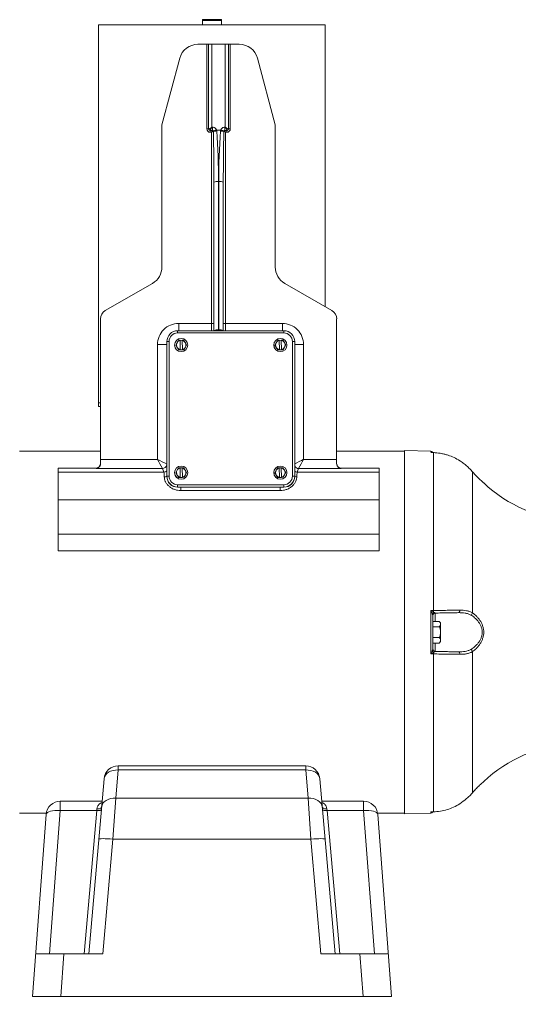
# Paper-space layout '_Back' of a CAD drawing. Header units: inches. Extents: x -21.4 to 21.4, y -9.6 to 16.2.
# Drawn here: x -5.09 to 8.14, y -9.63 to 16.2 of the extents above; entities that cross this region are included whole.
import ezdxf

# ---------------------------------------------------------------- set-up
doc = ezdxf.new("R2010")
doc.units = ezdxf.units.IN
doc.header["$MEASUREMENT"] = 0

psp = doc.layouts.new('_Back')

# ---------------------------------------------------------------- linework, layer by layer
at = {"color": 7, "linetype": 'Continuous', "lineweight": 15}
for p, q in [((-3, 5.965), (-3, 16.064)), ((-3, 16.064), (3, 16.064)), ((-0.25, 16.064), (-0.25, 16.2)), ((-0.25, 16.2), (0.25, 16.2)), ((-0.25, 16.178), (0.25, 16.178)), ((0.25, 16.064), (0.25, 16.2)), ((3, 16.064), (3, 8.605)), ((-0.37, 15.545), (-0.134, 15.545)), ((-0.134, 13.308), (-0.134, 15.545)), ((-0.089, 13.309), (-0.089, 15.546)), ((0.001, 15.547), (0.001, 13.354)), ((0.001, 15.547), (0.352, 15.547)), ((0.352, 13.354), (0.352, 15.547)), ((0.442, 15.546), (0.442, 13.309)), ((0.486, 15.545), (0.486, 13.308)), ((0.486, 15.545), (0.722, 15.545)), ((-1.324, 13.417), (-0.853, 15.175)), ((1.205, 15.175), (1.676, 13.417)), ((-1.324, 9.657), (-1.324, 13.417)), ((0.014, 13.263), (-0.044, 13.263)), ((-0.044, 13.218), (-0.044, 13.263)), ((-0.009, 13.218), (-0.044, 13.218)), ((-0.009, 13.218), (0.014, 13.263)), ((-0.009, 7.971), (-0.009, 13.218)), ((0.001, 13.354), (0.014, 13.354)), ((0.014, 13.354), (0.014, 13.263)), ((0.123, 13.279), (0.23, 13.279)), ((0.339, 13.263), (0.339, 13.354)), ((0.339, 13.354), (0.352, 13.354)), ((0.396, 13.263), (0.339, 13.263)), ((0.339, 13.263), (0.361, 13.218)), ((0.361, 13.218), (0.361, 7.971)), ((0.396, 13.218), (0.361, 13.218)), ((0.396, 13.218), (0.396, 13.263)), ((1.676, 13.417), (1.676, 9.657)), ((0.051, 7.979), (0.051, 11.903)), ((0.171, 11.916), (0.171, 7.992)), ((0.181, 7.992), (0.181, 11.916)), ((0.301, 11.903), (0.301, 7.979)), ((-2.823, 8.504), (-1.574, 9.224)), ((1.927, 9.224), (3.176, 8.504)), ((-2.949, 4.461), (-2.949, 8.287)), ((3.301, 8.287), (3.301, 4.461)), ((-0.881, 8.165), (-0.009, 8.165)), ((0.361, 8.165), (1.864, 8.165)), ((1.904, 7.971), (-0.908, 7.971)), ((1.904, 7.913), (-0.908, 7.913)), ((0.17, 7.972), (0.183, 7.972)), ((-1.441, 4.571), (-1.441, 7.605)), ((-1.194, 4.121), (-1.194, 7.685)), ((-1.134, 7.687), (-1.134, 4.125)), ((-0.988, 7.594), (-0.988, 7.593)), ((-0.988, 7.589), (-0.988, 7.593)), ((-0.924, 7.656), (-0.958, 7.592)), ((-0.958, 7.592), (-0.958, 7.591)), ((-0.921, 7.531), (-0.958, 7.592)), ((-0.883, 7.467), (-0.958, 7.591)), ((-0.889, 7.718), (-0.924, 7.656)), ((-0.883, 7.468), (-0.921, 7.531)), ((-0.844, 7.718), (-0.79, 7.719)), ((-0.838, 7.473), (-0.844, 7.717)), ((-0.79, 7.719), (-0.79, 7.721)), ((-0.784, 7.47), (-0.79, 7.719)), ((-0.784, 7.474), (-0.79, 7.718)), ((-0.707, 7.66), (-0.745, 7.721)), ((-0.739, 7.47), (-0.67, 7.597)), ((-0.704, 7.535), (-0.739, 7.472)), ((-0.67, 7.598), (-0.707, 7.66)), ((-0.67, 7.598), (-0.704, 7.535)), ((-0.67, 7.598), (-0.67, 7.597)), ((-0.64, 7.593), (-0.64, 7.594)), ((1.637, 7.594), (1.637, 7.593)), ((1.637, 7.589), (1.637, 7.593)), ((1.701, 7.656), (1.667, 7.592)), ((1.667, 7.592), (1.667, 7.591)), ((1.704, 7.531), (1.667, 7.592)), ((1.742, 7.467), (1.667, 7.591)), ((1.736, 7.718), (1.701, 7.656)), ((1.742, 7.468), (1.704, 7.531)), ((1.781, 7.718), (1.835, 7.719)), ((1.787, 7.473), (1.781, 7.717)), ((1.835, 7.719), (1.835, 7.721)), ((1.841, 7.47), (1.835, 7.719)), ((1.841, 7.474), (1.835, 7.718)), ((1.918, 7.66), (1.88, 7.721)), ((1.886, 7.47), (1.955, 7.597)), ((1.921, 7.535), (1.886, 7.472)), ((1.955, 7.598), (1.918, 7.66)), ((1.955, 7.598), (1.921, 7.535)), ((1.955, 7.598), (1.955, 7.597)), ((1.985, 7.593), (1.985, 7.594)), ((2.13, 4.125), (2.13, 7.687)), ((2.19, 7.685), (2.19, 4.121)), ((2.424, 7.605), (2.424, 4.571)), ((-0.739, 7.47), (-0.883, 7.467)), ((-0.883, 7.468), (-0.883, 7.467)), ((-0.838, 7.468), (-0.784, 7.47)), ((-0.838, 7.47), (-0.838, 7.468)), ((-0.784, 7.47), (-0.784, 7.471)), ((-0.739, 7.472), (-0.739, 7.47)), ((1.886, 7.47), (1.742, 7.467)), ((1.742, 7.468), (1.742, 7.467)), ((1.787, 7.468), (1.841, 7.47)), ((1.787, 7.47), (1.787, 7.468)), ((1.841, 7.47), (1.841, 7.471)), ((1.886, 7.472), (1.886, 7.47)), ((-2.949, 6.066), (-3, 6.066)), ((-2.949, 5.965), (-3, 5.965)), ((-4.906, 4.786), (-5.094, 4.786)), ((-2.949, 4.787), (-4.906, 4.787)), ((-4.906, 4.786), (-4.906, 4.787)), ((4.906, 4.787), (3.301, 4.787)), ((4.906, 4.787), (4.906, 4.786)), ((5.094, 4.786), (4.906, 4.786)), ((5.79, 4.785), (5.094, 4.803)), ((5.094, 4.803), (5.094, -4.803)), ((5.863, 4.75), (5.863, 0.573)), ((-2.949, 4.571), (-1.441, 4.571)), ((2.424, 4.571), (3.301, 4.571)), ((-4.074, 2.155), (-4.074, 4.342)), ((-4.074, 4.342), (-3.069, 4.342)), ((-4.074, 4.234), (-1.274, 4.234)), ((-3.069, 4.327), (-3.069, 4.342)), ((-1.311, 4.327), (-3.069, 4.327)), ((-1.274, 4.234), (-1.311, 4.327)), ((-0.988, 4.22), (-0.988, 4.219)), ((-0.988, 4.215), (-0.988, 4.219)), ((-0.924, 4.281), (-0.958, 4.218)), ((-0.958, 4.218), (-0.958, 4.217)), ((-0.921, 4.157), (-0.958, 4.218)), ((-0.883, 4.093), (-0.958, 4.217)), ((-0.889, 4.344), (-0.924, 4.281)), ((-0.883, 4.094), (-0.921, 4.157)), ((-0.844, 4.344), (-0.79, 4.345)), ((-0.838, 4.099), (-0.844, 4.343)), ((-0.79, 4.345), (-0.79, 4.347)), ((-0.784, 4.095), (-0.79, 4.345)), ((-0.784, 4.1), (-0.79, 4.344)), ((-0.707, 4.286), (-0.745, 4.347)), ((-0.739, 4.096), (-0.67, 4.223)), ((-0.704, 4.161), (-0.739, 4.097)), ((-0.67, 4.224), (-0.707, 4.286)), ((-0.67, 4.224), (-0.704, 4.161)), ((-0.67, 4.224), (-0.67, 4.223)), ((-0.64, 4.219), (-0.64, 4.22)), ((1.637, 4.22), (1.637, 4.219)), ((1.637, 4.215), (1.637, 4.219)), ((1.701, 4.281), (1.667, 4.218)), ((1.667, 4.218), (1.667, 4.217)), ((1.704, 4.157), (1.667, 4.218)), ((1.742, 4.093), (1.667, 4.217)), ((1.736, 4.344), (1.701, 4.281)), ((1.742, 4.094), (1.704, 4.157)), ((1.781, 4.344), (1.835, 4.345)), ((1.787, 4.099), (1.781, 4.343)), ((1.835, 4.345), (1.835, 4.347)), ((1.841, 4.095), (1.835, 4.345)), ((1.841, 4.1), (1.835, 4.344)), ((1.918, 4.286), (1.88, 4.347)), ((1.886, 4.096), (1.955, 4.223)), ((1.921, 4.161), (1.886, 4.097)), ((1.955, 4.224), (1.918, 4.286)), ((1.955, 4.224), (1.921, 4.161)), ((1.955, 4.224), (1.955, 4.223)), ((1.985, 4.219), (1.985, 4.22)), ((2.294, 4.327), (2.257, 4.234)), ((2.257, 4.234), (4.426, 4.234)), ((3.421, 4.327), (2.294, 4.327)), ((4.426, 4.342), (3.421, 4.342)), ((3.421, 4.342), (3.421, 4.327)), ((4.426, 4.342), (3.421, 4.342)), ((4.426, 2.155), (4.426, 4.342)), ((6.896, 4.243), (6.896, 0.511)), ((-0.908, 3.835), (-0.908, 3.9)), ((-0.908, 3.9), (1.904, 3.9)), ((-0.739, 4.096), (-0.883, 4.093)), ((-0.883, 4.094), (-0.883, 4.093)), ((-0.838, 4.096), (-0.838, 4.094)), ((-0.838, 4.094), (-0.784, 4.095)), ((-0.784, 4.095), (-0.784, 4.097)), ((-0.739, 4.097), (-0.739, 4.096)), ((1.886, 4.096), (1.742, 4.093)), ((1.742, 4.094), (1.742, 4.093)), ((1.787, 4.096), (1.787, 4.094)), ((1.787, 4.094), (1.841, 4.095)), ((1.841, 4.095), (1.841, 4.097)), ((1.886, 4.097), (1.886, 4.096)), ((1.904, 3.835), (1.904, 3.9)), ((1.904, 3.838), (-0.908, 3.838)), ((-0.908, 3.835), (1.904, 3.835)), ((1.808, 3.748), (-0.825, 3.748)), ((-4.074, 3.502), (4.426, 3.502)), ((-4.074, 2.597), (4.426, 2.597)), ((4.426, 2.155), (-4.074, 2.155)), ((5.79, 0.571), (5.863, 0.573)), ((5.79, -0.571), (5.79, 0.571)), ((6.529, 0.518), (5.906, 0.501)), ((5.848, 0.448), (5.848, -0.448)), ((6.015, 0.285), (5.848, 0.285)), ((5.906, 0.507), (5.906, 0.285)), ((6.053, 0.247), (6.015, 0.285)), ((6.015, 0.143), (5.848, 0.143)), ((6.053, -0.247), (6.053, 0.247)), ((6.015, -0.143), (5.848, -0.143)), ((6.015, -0.285), (6.053, -0.247)), ((6.015, -0.285), (5.848, -0.285)), ((5.906, -0.285), (5.906, -0.507)), ((6.529, -0.518), (5.906, -0.501)), ((6.896, -0.511), (6.896, -4.243)), ((5.863, -0.573), (5.79, -0.571)), ((5.863, -0.573), (5.863, -4.749)), ((2.481, -3.532), (-2.481, -3.532)), ((-3.26, -8.505), (-2.855, -3.874)), ((-2.481, -3.642), (-2.546, -4.385)), ((2.481, -3.642), (-2.481, -3.642)), ((2.546, -4.385), (2.481, -3.642)), ((2.855, -3.874), (3.26, -8.505)), ((-2.546, -4.385), (-2.621, -5.47)), ((-2.546, -4.385), (2.546, -4.385)), ((2.621, -5.47), (2.546, -4.385)), ((-2.907, -4.469), (-4.015, -4.469)), ((4.015, -4.469), (2.907, -4.469)), ((-5.094, -4.787), (-4.385, -4.787)), ((-4.75, -9.63), (-4.389, -4.816)), ((-4.015, -4.716), (-4.299, -8.505)), ((-3.05, -4.716), (-4.015, -4.716)), ((-3.382, -8.505), (-3.05, -4.716)), ((-3.05, -4.716), (-3.045, -4.671)), ((3.045, -4.671), (3.05, -4.716)), ((3.05, -4.716), (3.382, -8.505)), ((4.015, -4.716), (3.05, -4.716)), ((4.299, -8.505), (4.015, -4.716)), ((4.385, -4.787), (5.094, -4.787)), ((4.389, -4.816), (4.75, -9.63)), ((5.094, -4.803), (5.79, -4.785)), ((5.79, -4.751), (5.863, -4.749)), ((-2.621, -5.47), (-2.886, -8.505)), ((-2.621, -5.47), (2.621, -5.47)), ((2.886, -8.505), (2.621, -5.47)), ((-4.666, -8.505), (-2.886, -8.505)), ((-3.918, -8.505), (-4.003, -9.63)), ((4.666, -8.505), (2.886, -8.505)), ((4.003, -9.63), (3.918, -8.505)), ((-4.75, -9.63), (4.75, -9.63))]:
    psp.add_line(p, q, dxfattribs=at)
at = {"color": 8, "linetype": 'Continuous', "lineweight": 15}
for p, q in [((-0.881, 7.971), (-0.881, 8.165)), ((1.864, 7.971), (1.864, 8.165)), ((-0.908, 7.913), (-0.908, 7.971)), ((0.051, 7.971), (0.051, 7.98)), ((0.302, 7.971), (0.301, 7.98)), ((1.904, 7.913), (1.904, 7.971)), ((5.79, 4.764), (5.79, 4.785)), ((-0.825, 3.835), (-0.825, 3.748)), ((1.808, 3.835), (1.808, 3.748)), ((-2.481, -3.532), (-2.481, -3.642)), ((2.481, -3.532), (2.481, -3.642)), ((-4.015, -4.469), (-4.015, -4.716)), ((4.015, -4.716), (4.015, -4.469)), ((5.79, -4.785), (5.79, -4.751))]:
    psp.add_line(p, q, dxfattribs=at)
at = {"color": 7, "linetype": 'Continuous', "lineweight": 15, "flags": 128}
for points in [[(-0.844, 7.717), (-0.844, 7.717), (-0.844, 7.718), (-0.844, 7.718), (-0.844, 7.718), (-0.844, 7.719), (-0.844, 7.719), (-0.844, 7.719), (-0.844, 7.72)], [(-0.79, 7.721), (-0.79, 7.721), (-0.79, 7.72), (-0.79, 7.72), (-0.79, 7.72), (-0.79, 7.719), (-0.79, 7.719), (-0.79, 7.719), (-0.79, 7.718)], [(1.781, 7.717), (1.781, 7.717), (1.781, 7.718), (1.781, 7.718), (1.781, 7.718), (1.781, 7.719), (1.781, 7.719), (1.781, 7.719), (1.781, 7.72)], [(1.835, 7.721), (1.835, 7.721), (1.835, 7.72), (1.835, 7.72), (1.835, 7.72), (1.835, 7.719), (1.835, 7.719), (1.835, 7.719), (1.835, 7.718)], [(-0.838, 7.47), (-0.838, 7.47), (-0.838, 7.471), (-0.838, 7.471), (-0.838, 7.471), (-0.838, 7.472), (-0.838, 7.472), (-0.838, 7.473), (-0.838, 7.473)], [(-0.784, 7.474), (-0.784, 7.474), (-0.784, 7.473), (-0.784, 7.473), (-0.784, 7.473), (-0.784, 7.472), (-0.784, 7.472), (-0.784, 7.472), (-0.784, 7.471)], [(1.787, 7.47), (1.787, 7.47), (1.787, 7.471), (1.787, 7.471), (1.787, 7.471), (1.787, 7.472), (1.787, 7.472), (1.787, 7.473), (1.787, 7.473)], [(1.841, 7.474), (1.841, 7.474), (1.841, 7.473), (1.841, 7.473), (1.841, 7.473), (1.841, 7.472), (1.841, 7.472), (1.841, 7.472), (1.841, 7.471)], [(-0.844, 4.343), (-0.844, 4.343), (-0.844, 4.344), (-0.844, 4.344), (-0.844, 4.344), (-0.844, 4.345), (-0.844, 4.345), (-0.844, 4.345), (-0.844, 4.346)], [(-0.79, 4.347), (-0.79, 4.346), (-0.79, 4.346), (-0.79, 4.346), (-0.79, 4.345), (-0.79, 4.345), (-0.79, 4.345), (-0.79, 4.344), (-0.79, 4.344)], [(1.781, 4.343), (1.781, 4.343), (1.781, 4.344), (1.781, 4.344), (1.781, 4.344), (1.781, 4.345), (1.781, 4.345), (1.781, 4.345), (1.781, 4.346)], [(1.835, 4.347), (1.835, 4.346), (1.835, 4.346), (1.835, 4.346), (1.835, 4.345), (1.835, 4.345), (1.835, 4.345), (1.835, 4.344), (1.835, 4.344)], [(-0.838, 4.096), (-0.838, 4.096), (-0.838, 4.097), (-0.838, 4.097), (-0.838, 4.097), (-0.838, 4.098), (-0.838, 4.098), (-0.838, 4.098), (-0.838, 4.099)], [(-0.784, 4.1), (-0.784, 4.1), (-0.784, 4.099), (-0.784, 4.099), (-0.784, 4.098), (-0.784, 4.098), (-0.784, 4.098), (-0.784, 4.097), (-0.784, 4.097)], [(1.787, 4.096), (1.787, 4.096), (1.787, 4.097), (1.787, 4.097), (1.787, 4.097), (1.787, 4.098), (1.787, 4.098), (1.787, 4.098), (1.787, 4.099)], [(1.841, 4.1), (1.841, 4.1), (1.841, 4.099), (1.841, 4.099), (1.841, 4.098), (1.841, 4.098), (1.841, 4.098), (1.841, 4.097), (1.841, 4.097)], [(6.529, 0.518), (6.535, 0.519), (6.541, 0.524), (6.547, 0.53), (6.552, 0.538), (6.555, 0.548), (6.558, 0.56), (6.559, 0.572), (6.559, 0.584)], [(6.559, -0.584), (6.559, -0.572), (6.558, -0.56), (6.555, -0.548), (6.552, -0.538), (6.547, -0.53), (6.541, -0.524), (6.535, -0.519), (6.529, -0.518)], [(-2.855, -3.874), (-2.844, -3.825), (-2.82, -3.779), (-2.784, -3.738), (-2.738, -3.702), (-2.682, -3.674), (-2.619, -3.654), (-2.551, -3.643), (-2.481, -3.642)], [(2.855, -3.874), (2.844, -3.825), (2.82, -3.779), (2.784, -3.738), (2.738, -3.702), (2.682, -3.674), (2.619, -3.654), (2.551, -3.643), (2.481, -3.642)], [(-2.92, -4.618), (-2.909, -4.569), (-2.885, -4.523), (-2.849, -4.482), (-2.803, -4.446), (-2.747, -4.418), (-2.684, -4.398), (-2.617, -4.387), (-2.546, -4.385)], [(2.92, -4.618), (2.909, -4.569), (2.885, -4.523), (2.849, -4.482), (2.803, -4.446), (2.747, -4.418), (2.684, -4.398), (2.617, -4.387), (2.546, -4.385)], [(-3.045, -4.671), (-3.021, -4.671), (-2.998, -4.67), (-2.977, -4.666), (-2.959, -4.661), (-2.943, -4.653), (-2.931, -4.644), (-2.924, -4.635), (-2.92, -4.624)], [(2.92, -4.624), (2.924, -4.635), (2.931, -4.644), (2.943, -4.653), (2.959, -4.661), (2.977, -4.666), (2.998, -4.67), (3.021, -4.671), (3.045, -4.671)], [(-4.389, -4.816), (-4.38, -4.792), (-4.357, -4.77), (-4.322, -4.75), (-4.276, -4.735), (-4.219, -4.723), (-4.156, -4.716), (-4.086, -4.713), (-4.015, -4.716)], [(-3.05, -4.716), (-3.026, -4.717), (-3.003, -4.716), (-2.982, -4.714), (-2.963, -4.71), (-2.948, -4.705), (-2.936, -4.699), (-2.929, -4.692), (-2.926, -4.684)], [(2.926, -4.684), (2.929, -4.692), (2.936, -4.699), (2.948, -4.705), (2.963, -4.71), (2.982, -4.714), (3.003, -4.716), (3.026, -4.717), (3.05, -4.716)], [(4.015, -4.716), (4.086, -4.713), (4.156, -4.716), (4.219, -4.723), (4.276, -4.735), (4.322, -4.75), (4.357, -4.77), (4.38, -4.792), (4.389, -4.816)], [(-2.994, -5.47), (-2.987, -5.465), (-2.965, -5.46), (-2.931, -5.458), (-2.884, -5.457), (-2.828, -5.458), (-2.763, -5.46), (-2.693, -5.465), (-2.621, -5.47)], [(2.994, -5.47), (2.987, -5.465), (2.965, -5.46), (2.931, -5.458), (2.884, -5.457), (2.828, -5.458), (2.763, -5.46), (2.693, -5.465), (2.621, -5.47)]]:
    psp.add_lwpolyline(points, dxfattribs=at)
at = {"color": 7, "linetype": 'Continuous', "lineweight": 15}
for centre in [(-0.814, 7.594), (1.811, 7.594), (-0.814, 4.22), (1.811, 4.22)]:
    psp.add_circle(centre, 0.174, dxfattribs=at)
for centre, radius, start, end in [((-0.37, 15.045), 0.5, 89.9955, 164.9913), ((-0.13, 17.517), 1.971, 269.9089, 271.2089), ((-0.006, 11.604), 3.942, 89.9089, 91.2089), ((0.359, 11.604), 3.942, 88.7911, 90.0911), ((0.483, 17.517), 1.971, 268.7911, 270.0911), ((0.723, 15.045), 0.5, 15.0087, 90.0045), ((-0.13, 15.279), 1.971, 269.9089, 271.2089), ((-0.044, 13.308), 0.09, 180.0068, 270.0068), ((-1.23, 15.671), 2.74, 296.483, 297.5519), ((0.18, 12.466), 0.789, 93.7743, 100.4445), ((-55.732, 11.969), 55.784, 359.9316, 1.3065), ((-18.409, 11.982), 18.581, 359.7964, 3.9214), ((18.762, 11.982), 18.581, 176.0786, 180.2036), ((0.173, 12.466), 0.789, 79.5555, 86.2257), ((56.085, 11.969), 55.784, 178.6935, 180.0684), ((1.583, 15.671), 2.74, 242.4481, 243.517), ((0.396, 13.308), 0.09, 269.9932, 359.9932), ((0.483, 15.279), 1.971, 268.7911, 270.0911), ((0.142, 11.631), 0.287, 84.0693, 108.3568), ((0.211, 11.631), 0.287, 71.6432, 95.9307), ((-1.823, 9.657), 0.5, 299.9492, 359.9974), ((2.176, 9.657), 0.5, 180.0026, 240.0508), ((-2.699, 8.287), 0.25, 119.9492, 179.9974), ((3.052, 8.287), 0.25, 0.0026, 60.0508), ((-0.881, 7.605), 0.56, 89.9871, 179.9993), ((0.006, 8.853), 0.689, 268.7528, 273.7465), ((0.346, 8.853), 0.689, 266.2535, 271.2472), ((1.864, 7.605), 0.56, 0.0007, 90.0129), ((-0.908, 7.685), 0.286, 89.9932, 179.9932), ((-0.908, 7.687), 0.226, 89.9932, 179.9932), ((0.142, 7.707), 0.287, 84.0693, 108.3568), ((-0.009, 7.979), 0.0602, 353.5096, 0), ((0.109, 7.694), 0.284, 77.6473, 101.8525), ((-0.009, 7.992), 0.18, 353.5032, 0), ((0.211, 7.707), 0.287, 71.6432, 95.9307), ((0.362, 7.992), 0.18, 180, 186.4968), ((0.243, 7.694), 0.284, 78.1475, 102.3527), ((0.362, 7.979), 0.0602, 180, 186.4904), ((1.904, 7.685), 0.286, 0.0068, 90.0068), ((1.904, 7.687), 0.226, 0.0068, 90.0068), ((-1.149, 6.998), 0.689, 88.7528, 93.7465), ((-0.814, 7.593), 0.174, 181.2602, 359.9894), ((-0.814, 7.596), 0.125, 151.2436, 211.2569), ((-0.814, 7.596), 0.125, 103.7189, 151.2419), ((-0.814, 7.596), 0.125, 211.2582, 258.7803), ((-0.752, 4.274), 3.447, 91.5273, 92.2783), ((-0.731, 4.28), 3.442, 90.2202, 90.972), ((-0.814, 7.596), 0.125, 31.2582, 78.7803), ((-0.814, 7.596), 0.125, 283.7189, 331.2419), ((-0.814, 7.596), 0.125, 331.2436, 31.2569), ((1.811, 7.593), 0.174, 181.2602, 359.9894), ((1.811, 7.596), 0.125, 151.2436, 211.2569), ((1.811, 7.596), 0.125, 103.7189, 151.2419), ((1.811, 7.596), 0.125, 211.2582, 258.7803), ((1.873, 4.274), 3.447, 91.5273, 92.2783), ((1.894, 4.28), 3.442, 90.2202, 90.972), ((1.811, 7.596), 0.125, 31.2582, 78.7803), ((1.811, 7.596), 0.125, 283.7189, 331.2419), ((1.811, 7.596), 0.125, 331.2436, 31.2569), ((2.145, 6.998), 0.689, 86.2535, 91.2472), ((-0.746, 4.024), 3.447, 91.5273, 92.2783), ((-0.726, 4.03), 3.442, 90.2202, 90.972), ((1.879, 4.024), 3.447, 91.5273, 92.2783), ((1.899, 4.03), 3.442, 90.2202, 90.972), ((5.788, 4.725), 0.06, 27.6732, 88.5), ((-3.069, 4.462), 0.12, 270.0205, 0.0205), ((6.591, 8.677), 9.02, 207.0791, 208.8338), ((-5.608, 8.677), 9.02, 331.1662, 332.9209), ((3.421, 4.462), 0.12, 180.0615, 270.0613), ((-1.312, 4.326), 0.0013, 25.5027, 56.2099), ((-2.005, 4.105), 0.743, 359.9624, 10.0035), ((-0.814, 4.219), 0.174, 181.2602, 359.9894), ((-0.814, 4.221), 0.125, 151.2436, 211.2569), ((-0.814, 4.221), 0.125, 103.7189, 151.2419), ((-0.814, 4.221), 0.125, 211.2582, 258.7803), ((-0.752, 0.9), 3.447, 91.5273, 92.2783), ((-0.731, 0.906), 3.442, 90.2202, 90.972), ((-0.814, 4.221), 0.125, 31.2582, 78.7803), ((-0.814, 4.221), 0.125, 283.7189, 331.2419), ((-0.814, 4.221), 0.125, 331.2436, 31.2569), ((1.811, 4.219), 0.174, 181.2602, 359.9894), ((1.811, 4.221), 0.125, 151.2436, 211.2569), ((1.811, 4.221), 0.125, 103.7189, 151.2419), ((1.811, 4.221), 0.125, 211.2582, 258.7803), ((1.873, 0.9), 3.447, 91.5273, 92.2783), ((1.894, 0.906), 3.442, 90.2202, 90.972), ((1.811, 4.221), 0.125, 31.2582, 78.7803), ((1.811, 4.221), 0.125, 283.7189, 331.2419), ((1.811, 4.221), 0.125, 331.2436, 31.2569), ((2.988, 4.105), 0.743, 169.9965, 180.0376), ((2.295, 4.326), 0.0013, 123.7901, 154.4973), ((-1.149, 3.437), 0.689, 88.7528, 93.7465), ((-0.908, 4.124), 0.286, 180.0068, 270.0068), ((-0.908, 4.121), 0.286, 180.0068, 270.0068), ((-0.908, 4.126), 0.226, 180.0068, 270.0068), ((-0.746, 0.65), 3.447, 91.5273, 92.2783), ((-0.726, 0.656), 3.442, 90.2202, 90.972), ((1.879, 0.65), 3.447, 91.5273, 92.2783), ((1.899, 0.656), 3.442, 90.2202, 90.972), ((1.904, 4.126), 0.226, 269.9932, 359.9932), ((1.904, 4.124), 0.286, 269.9932, 359.9932), ((1.904, 4.121), 0.286, 269.9932, 359.9932), ((2.145, 3.437), 0.689, 86.2535, 91.2472), ((9.617, 6.475), 3.5, 226.1779, 268.5), ((5.933, 0.428), 0.125, 123.2909, 147.3061), ((4.042, 0.519), 1.821, 0.4482, 1.6915), ((5.908, 0.448), 0.0597, 91.5985, 179.7343), ((5.908, 0.447), 0.06, 91.4898, 179.9905), ((5.908, 0.441), 0.06, 91.4898, 179.9905), ((6.818, 0.527), 0.0795, 294.3394, 348.3717), ((5.933, -0.428), 0.125, 212.6939, 236.7091), ((5.908, -0.441), 0.06, 180.0095, 268.5102), ((5.908, -0.447), 0.06, 180.0095, 268.5102), ((5.908, -0.448), 0.0597, 180.2657, 268.4015), ((6.818, -0.527), 0.0795, 11.6283, 65.6606), ((4.042, -0.519), 1.821, 358.3085, 359.5518), ((9.617, -6.475), 3.5, 91.5, 133.822), ((-2.481, -3.907), 0.375, 90, 175), ((2.481, -3.907), 0.375, 5, 90), ((-4.015, -4.844), 0.375, 90, 175.7067), ((4.015, -4.844), 0.375, 4.2933, 90), ((5.788, -4.725), 0.06, 271.5, 335.7356)]:
    psp.add_arc(centre, radius, start, end, dxfattribs=at)
at = {"color": 8, "linetype": 'Continuous', "lineweight": 15}
for centre, radius, start, end in [((-1.386, 11.232), 3.628, 269.1275, 273.0368), ((2.391, 13.202), 5.598, 267.9458, 270.3356), ((5.788, 4.704), 0.0602, 63.582, 88.5134), ((1.024, 9.182), 5.228, 241.8731, 244.9064), ((-1.312, 4.448), 0.12, 270.4303, 350.6001), ((-1.311, 4.447), 0.12, 270.0825, 348.2591), ((-1.299, 11.656), 8.003, 295.8521, 297.7243), ((-1.274, 4.355), 0.12, 270.1009, 312.2714), ((2.295, 4.448), 0.12, 209.4535, 269.5956), ((2.294, 4.447), 0.12, 210.4236, 269.9079), ((2.257, 4.355), 0.12, 236.2044, 269.8985), ((-1.264, 4.243), 0.138, 270.2663, 300.4858), ((2.247, 4.246), 0.141, 246.3386, 269.4901)]:
    psp.add_arc(centre, radius, start, end, dxfattribs=at)
at = {"color": 7, "linetype": 'Continuous', "lineweight": 15}
for points, knots in [([(0.001, 13.354), (-0.003, 13.351), (-0.006, 13.348), (-0.013, 13.343), (-0.017, 13.341), (-0.022, 13.337), (-0.024, 13.336), (-0.028, 13.333), (-0.029, 13.332), (-0.033, 13.33), (-0.035, 13.329), (-0.039, 13.326), (-0.04, 13.325), (-0.044, 13.323), (-0.046, 13.322), (-0.05, 13.32), (-0.052, 13.319), (-0.056, 13.317), (-0.058, 13.316), (-0.061, 13.315), (-0.063, 13.314), (-0.067, 13.313), (-0.069, 13.312), (-0.073, 13.311), (-0.075, 13.31), (-0.079, 13.309), (-0.081, 13.309), (-0.084, 13.309), (-0.085, 13.309), (-0.087, 13.309), (-0.088, 13.309), (-0.089, 13.309)], [0, 0, 0, 0, 0.115273, 0.115273, 0.230547, 0.230547, 0.290045, 0.290045, 0.349543, 0.349543, 0.409041, 0.409041, 0.468539, 0.468539, 0.530829, 0.530829, 0.593118, 0.593118, 0.655407, 0.655407, 0.717697, 0.717697, 0.788273, 0.788273, 0.858848, 0.858848, 0.929424, 0.929424, 0.964712, 0.964712, 1, 1, 1, 1]), ([(-0.044, 13.263), (-0.045, 13.264), (-0.048, 13.265), (-0.053, 13.268), (-0.059, 13.271), (-0.065, 13.275), (-0.071, 13.281), (-0.077, 13.288), (-0.082, 13.294), (-0.086, 13.301), (-0.088, 13.306), (-0.089, 13.309)], [0, 0, 0, 0, 0.086022, 0.169098, 0.250159, 0.377123, 0.500028, 0.622906, 0.749898, 0.87213, 1, 1, 1, 1]), ([(-0.044, 13.263), (-0.044, 13.265), (-0.043, 13.267), (-0.043, 13.271), (-0.042, 13.276), (-0.041, 13.28), (-0.04, 13.287), (-0.036, 13.296), (-0.031, 13.307), (-0.024, 13.319), (-0.016, 13.331), (-0.01, 13.34), (-0.004, 13.347), (-0.001, 13.351), (0.001, 13.354)], [0, 0, 0, 0, 0.051227, 0.101812, 0.151876, 0.201542, 0.250937, 0.372066, 0.500012, 0.61674, 0.749904, 0.875461, 0.914569, 1, 1, 1, 1]), ([(0.014, 13.354), (0.025, 13.354), (0.037, 13.352), (0.053, 13.347), (0.059, 13.345), (0.069, 13.34), (0.074, 13.337), (0.083, 13.33), (0.088, 13.326), (0.096, 13.318), (0.1, 13.314), (0.107, 13.305), (0.11, 13.3), (0.115, 13.29), (0.118, 13.284), (0.12, 13.279)], [0, 0, 0, 0, 0.25, 0.25, 0.375, 0.375, 0.5, 0.5, 0.625, 0.625, 0.75, 0.75, 0.875, 0.875, 1, 1, 1, 1]), ([(0.037, 13.249), (0.036, 13.251), (0.035, 13.254), (0.033, 13.258), (0.031, 13.26), (0.026, 13.263), (0.024, 13.263), (0.019, 13.264), (0.016, 13.264), (0.014, 13.263)], [0, 0, 0, 0, 0.25, 0.25, 0.5, 0.5, 0.75, 0.75, 1, 1, 1, 1]), ([(0.12, 13.279), (0.112, 13.276), (0.104, 13.274), (0.089, 13.268), (0.081, 13.266), (0.067, 13.261), (0.06, 13.258), (0.048, 13.253), (0.042, 13.251), (0.037, 13.249)], [0, 0, 0, 0, 0.25, 0.25, 0.5, 0.5, 0.75, 0.75, 1, 1, 1, 1]), ([(0.233, 13.279), (0.235, 13.284), (0.237, 13.29), (0.243, 13.3), (0.246, 13.305), (0.253, 13.314), (0.257, 13.318), (0.265, 13.326), (0.269, 13.33), (0.279, 13.337), (0.284, 13.34), (0.294, 13.345), (0.3, 13.347), (0.316, 13.352), (0.327, 13.354), (0.339, 13.354)], [0, 0, 0, 0, 0.125, 0.125, 0.25, 0.25, 0.375, 0.375, 0.5, 0.5, 0.625, 0.625, 0.75, 0.75, 1, 1, 1, 1]), ([(0.233, 13.279), (0.241, 13.276), (0.249, 13.274), (0.264, 13.268), (0.272, 13.266), (0.286, 13.261), (0.293, 13.258), (0.305, 13.253), (0.311, 13.251), (0.316, 13.249)], [0, 0, 0, 0, 0.25, 0.25, 0.5, 0.5, 0.75, 0.75, 1, 1, 1, 1]), ([(0.339, 13.263), (0.337, 13.264), (0.334, 13.264), (0.329, 13.263), (0.327, 13.263), (0.322, 13.26), (0.32, 13.258), (0.317, 13.254), (0.317, 13.251), (0.316, 13.249)], [0, 0, 0, 0, 0.25, 0.25, 0.5, 0.5, 0.75, 0.75, 1, 1, 1, 1]), ([(0.352, 13.354), (0.354, 13.351), (0.357, 13.347), (0.362, 13.34), (0.369, 13.331), (0.377, 13.319), (0.383, 13.307), (0.389, 13.296), (0.393, 13.286), (0.395, 13.277), (0.396, 13.27), (0.396, 13.265), (0.396, 13.263)], [0, 0, 0, 0, 0.085445, 0.12455, 0.250117, 0.383308, 0.500031, 0.628003, 0.749127, 0.831581, 0.915014, 1, 1, 1, 1]), ([(0.442, 13.309), (0.441, 13.309), (0.44, 13.309), (0.438, 13.309), (0.437, 13.309), (0.434, 13.309), (0.432, 13.309), (0.428, 13.31), (0.426, 13.311), (0.422, 13.312), (0.42, 13.313), (0.416, 13.314), (0.414, 13.315), (0.411, 13.316), (0.409, 13.317), (0.405, 13.319), (0.403, 13.32), (0.399, 13.322), (0.397, 13.323), (0.393, 13.325), (0.391, 13.326), (0.388, 13.329), (0.386, 13.33), (0.382, 13.332), (0.38, 13.333), (0.377, 13.336), (0.375, 13.337), (0.37, 13.341), (0.366, 13.343), (0.359, 13.348), (0.356, 13.351), (0.352, 13.354)], [0, 0, 0, 0, 0.035288, 0.035288, 0.070576, 0.070576, 0.141152, 0.141152, 0.211727, 0.211727, 0.282303, 0.282303, 0.344593, 0.344593, 0.406882, 0.406882, 0.469171, 0.469171, 0.531461, 0.531461, 0.590959, 0.590959, 0.650457, 0.650457, 0.709955, 0.709955, 0.769453, 0.769453, 0.884727, 0.884727, 1, 1, 1, 1]), ([(0.442, 13.309), (0.441, 13.307), (0.44, 13.304), (0.437, 13.299), (0.434, 13.294), (0.43, 13.288), (0.424, 13.281), (0.418, 13.275), (0.411, 13.271), (0.404, 13.267), (0.399, 13.264), (0.396, 13.263)], [0, 0, 0, 0, 0.086022, 0.169098, 0.250159, 0.377123, 0.500028, 0.622906, 0.749898, 0.87213, 1, 1, 1, 1]), ([(5.863, 4.75), (5.852, 4.751), (5.842, 4.752), (5.828, 4.753), (5.824, 4.754), (5.816, 4.755), (5.813, 4.756), (5.806, 4.757), (5.803, 4.758), (5.798, 4.759), (5.796, 4.76), (5.791, 4.761), (5.79, 4.763), (5.79, 4.764)], [0, 0, 0, 0, 0.25, 0.25, 0.375, 0.375, 0.5, 0.5, 0.625, 0.625, 0.75, 0.75, 1, 1, 1, 1]), ([(5.866, 4.75), (5.861, 4.751), (5.845, 4.752), (5.827, 4.754), (5.815, 4.757), (5.814, 4.757), (5.813, 4.757)], [0, 0, 0, 0, 0.175382, 0.571713, 0.847215, 1, 1, 1, 1]), ([(6.559, 4.535), (6.51, 4.566), (6.46, 4.594), (6.356, 4.643), (6.303, 4.664), (6.221, 4.691), (6.194, 4.699), (6.138, 4.713), (6.109, 4.72), (6.024, 4.736), (5.966, 4.743), (5.908, 4.747)], [0, 0, 0, 0, 0.25, 0.25, 0.5, 0.5, 0.625, 0.625, 0.75, 0.75, 1, 1, 1, 1]), ([(-2.949, 4.461), (-2.949, 4.45), (-2.95, 4.44), (-2.954, 4.421), (-2.958, 4.412), (-2.965, 4.396), (-2.97, 4.388), (-2.98, 4.375), (-2.985, 4.369), (-3.003, 4.352), (-3.015, 4.344), (-3.035, 4.335), (-3.041, 4.333), (-3.052, 4.33), (-3.055, 4.329), (-3.062, 4.328), (-3.065, 4.327), (-3.069, 4.327)], [0, 0, 0, 0, 0.125, 0.125, 0.25, 0.25, 0.375, 0.375, 0.5, 0.5, 0.75, 0.75, 0.875, 0.875, 0.9375, 0.9375, 1, 1, 1, 1]), ([(3.301, 4.461), (3.301, 4.45), (3.303, 4.44), (3.307, 4.421), (3.31, 4.412), (3.318, 4.396), (3.323, 4.388), (3.333, 4.375), (3.338, 4.369), (3.355, 4.352), (3.368, 4.344), (3.388, 4.335), (3.394, 4.333), (3.404, 4.33), (3.408, 4.329), (3.415, 4.328), (3.418, 4.327), (3.421, 4.327)], [0, 0, 0, 0, 0.125, 0.125, 0.25, 0.25, 0.375, 0.375, 0.5, 0.5, 0.75, 0.75, 0.875, 0.875, 0.9375, 0.9375, 1, 1, 1, 1]), ([(6.896, 4.243), (6.873, 4.27), (6.848, 4.297), (6.797, 4.349), (6.77, 4.374), (6.728, 4.411), (6.713, 4.423), (6.684, 4.447), (6.669, 4.459), (6.623, 4.493), (6.591, 4.515), (6.559, 4.535)], [0, 0, 0, 0, 0.25, 0.25, 0.5, 0.5, 0.625, 0.625, 0.75, 0.75, 1, 1, 1, 1]), ([(7.194, 3.95), (7.193, 3.95), (7.191, 3.951), (7.167, 3.972), (7.126, 4.008), (7.075, 4.054), (7.009, 4.118), (6.946, 4.185), (6.908, 4.23), (6.896, 4.243)], [0, 0, 0, 0, 0.090764, 0.272262, 0.402954, 0.537262, 0.723965, 0.916035, 1, 1, 1, 1]), ([(-0.825, 3.748), (-0.855, 3.748), (-0.884, 3.75), (-0.928, 3.758), (-0.943, 3.761), (-0.972, 3.769), (-0.986, 3.774), (-1.013, 3.784), (-1.027, 3.79), (-1.053, 3.802), (-1.066, 3.809), (-1.103, 3.832), (-1.125, 3.849), (-1.156, 3.877), (-1.166, 3.886), (-1.183, 3.906), (-1.192, 3.917), (-1.206, 3.937), (-1.213, 3.948), (-1.225, 3.969), (-1.231, 3.979), (-1.245, 4.011), (-1.251, 4.031), (-1.26, 4.07), (-1.262, 4.088), (-1.263, 4.105)], [0, 0, 0, 0, 0.125, 0.125, 0.1875, 0.1875, 0.25, 0.25, 0.3125, 0.3125, 0.375, 0.375, 0.5, 0.5, 0.5625, 0.5625, 0.625, 0.625, 0.6875, 0.6875, 0.75, 0.75, 0.875, 0.875, 1, 1, 1, 1]), ([(2.246, 4.105), (2.245, 4.097), (2.245, 4.088), (2.242, 4.069), (2.241, 4.06), (2.234, 4.031), (2.228, 4.011), (2.214, 3.98), (2.208, 3.969), (2.196, 3.948), (2.189, 3.937), (2.174, 3.917), (2.166, 3.906), (2.148, 3.886), (2.139, 3.877), (2.108, 3.849), (2.086, 3.832), (2.036, 3.802), (2.01, 3.789), (1.955, 3.768), (1.926, 3.761), (1.867, 3.75), (1.838, 3.748), (1.808, 3.748)], [0, 0, 0, 0, 0.0625, 0.0625, 0.125, 0.125, 0.25, 0.25, 0.3125, 0.3125, 0.375, 0.375, 0.4375, 0.4375, 0.5, 0.5, 0.625, 0.625, 0.75, 0.75, 0.875, 0.875, 1, 1, 1, 1]), ([(5.827, 0.496), (5.821, 0.508), (5.815, 0.521), (5.802, 0.546), (5.796, 0.558), (5.79, 0.571)], [0, 0, 0, 0, 0.5, 0.5, 1, 1, 1, 1]), ([(5.864, 0.533), (5.852, 0.539), (5.84, 0.546), (5.815, 0.558), (5.802, 0.565), (5.79, 0.571)], [0, 0, 0, 0, 0.5, 0.5, 1, 1, 1, 1]), ([(5.863, 0.573), (5.925, 0.574), (5.986, 0.576), (6.106, 0.578), (6.165, 0.579), (6.282, 0.581), (6.34, 0.582), (6.453, 0.583), (6.507, 0.584), (6.559, 0.584)], [0, 0, 0, 0, 0.25, 0.25, 0.5, 0.5, 0.75, 0.75, 1, 1, 1, 1]), ([(5.864, 0.533), (5.868, 0.531), (5.873, 0.528), (5.882, 0.523), (5.886, 0.52), (5.894, 0.516), (5.898, 0.513), (5.904, 0.51), (5.906, 0.508), (5.906, 0.507)], [0, 0, 0, 0, 0.25, 0.25, 0.5, 0.5, 0.75, 0.75, 1, 1, 1, 1]), ([(6.529, 0.518), (6.482, 0.517), (6.433, 0.517), (6.358, 0.516), (6.333, 0.515), (6.281, 0.514), (6.255, 0.514), (6.177, 0.513), (6.124, 0.512), (6.016, 0.509), (5.962, 0.508), (5.906, 0.507)], [0, 0, 0, 0, 0.25, 0.25, 0.375, 0.375, 0.5, 0.5, 0.75, 0.75, 1, 1, 1, 1]), ([(6.851, 0.455), (6.828, 0.468), (6.805, 0.478), (6.767, 0.491), (6.754, 0.495), (6.728, 0.501), (6.715, 0.504), (6.647, 0.515), (6.589, 0.518), (6.529, 0.518)], [0, 0, 0, 0, 0.25, 0.25, 0.375, 0.375, 0.5, 0.5, 1, 1, 1, 1]), ([(6.559, 0.584), (6.624, 0.585), (6.684, 0.581), (6.755, 0.567), (6.769, 0.564), (6.796, 0.556), (6.809, 0.552), (6.848, 0.538), (6.873, 0.526), (6.896, 0.511)], [0, 0, 0, 0, 0.5, 0.5, 0.625, 0.625, 0.75, 0.75, 1, 1, 1, 1]), ([(5.848, 0.448), (5.848, 0.449), (5.847, 0.452), (5.844, 0.459), (5.843, 0.463), (5.839, 0.472), (5.836, 0.476), (5.832, 0.486), (5.829, 0.491), (5.827, 0.496)], [0, 0, 0, 0, 0.25, 0.25, 0.5, 0.5, 0.75, 0.75, 1, 1, 1, 1]), ([(5.906, 0.507), (5.906, 0.507), (5.906, 0.507), (5.906, 0.507), (5.906, 0.507), (5.906, 0.507), (5.906, 0.507)], [0, 0, 0, 0, 0.0000403254, 0.0000403254, 0.0000403254, 0.0001730501, 0.0001730501, 0.0001730501, 0.0001730501]), ([(6.053, 0.214), (6.053, 0.227), (6.049, 0.239), (6.036, 0.263), (6.026, 0.274), (6.015, 0.285)], [0, 0, 0, 0, 0.5, 0.5, 1, 1, 1, 1]), ([(6.851, -0.455), (6.868, -0.445), (6.885, -0.434), (6.92, -0.41), (6.937, -0.397), (6.97, -0.368), (6.986, -0.353), (7.01, -0.328), (7.017, -0.32), (7.033, -0.302), (7.04, -0.293), (7.063, -0.265), (7.076, -0.245), (7.095, -0.213), (7.101, -0.202), (7.113, -0.179), (7.118, -0.167), (7.133, -0.131), (7.141, -0.106), (7.149, -0.067), (7.151, -0.054), (7.154, -0.027), (7.155, 0), (7.154, 0.027), (7.151, 0.054), (7.149, 0.067), (7.14, 0.107), (7.133, 0.132), (7.113, 0.179), (7.102, 0.202), (7.076, 0.245), (7.062, 0.265), (7.033, 0.303), (7.017, 0.32), (6.985, 0.353), (6.969, 0.369), (6.92, 0.411), (6.885, 0.435), (6.851, 0.455)], [0, 0, 0, 0, 0.0625, 0.0625, 0.125, 0.125, 0.1875, 0.1875, 0.21875, 0.21875, 0.25, 0.25, 0.3125, 0.3125, 0.34375, 0.34375, 0.375, 0.375, 0.4375, 0.4375, 0.46875, 0.46875, 0.5, 0.53125, 0.53125, 0.5625, 0.5625, 0.625, 0.625, 0.6875, 0.6875, 0.75, 0.75, 0.8125, 0.8125, 0.875, 0.875, 1, 1, 1, 1]), ([(6.896, 0.511), (6.931, 0.488), (6.965, 0.461), (7.015, 0.412), (7.031, 0.394), (7.055, 0.366), (7.063, 0.356), (7.078, 0.335), (7.086, 0.325), (7.107, 0.293), (7.121, 0.27), (7.145, 0.222), (7.156, 0.196), (7.174, 0.143), (7.182, 0.116), (7.189, 0.073), (7.191, 0.058), (7.194, 0.029), (7.195, 0), (7.194, -0.029), (7.191, -0.058), (7.189, -0.072), (7.182, -0.115), (7.175, -0.142), (7.161, -0.183), (7.156, -0.196), (7.145, -0.221), (7.139, -0.233), (7.121, -0.269), (7.107, -0.292), (7.086, -0.325), (7.078, -0.335), (7.063, -0.355), (7.055, -0.365), (7.032, -0.393), (7.016, -0.411), (6.982, -0.444), (6.965, -0.459), (6.931, -0.487), (6.913, -0.5), (6.896, -0.511)], [0, 0, 0, 0, 0.125, 0.125, 0.1875, 0.1875, 0.21875, 0.21875, 0.25, 0.25, 0.3125, 0.3125, 0.375, 0.375, 0.4375, 0.4375, 0.46875, 0.46875, 0.5, 0.53125, 0.53125, 0.5625, 0.5625, 0.625, 0.625, 0.65625, 0.65625, 0.6875, 0.6875, 0.75, 0.75, 0.78125, 0.78125, 0.8125, 0.8125, 0.875, 0.875, 0.9375, 0.9375, 1, 1, 1, 1]), ([(6.015, 0.143), (6.026, 0.154), (6.035, 0.165), (6.046, 0.183), (6.048, 0.189), (6.052, 0.202), (6.053, 0.208), (6.053, 0.214)], [0, 0, 0, 0, 0.5, 0.5, 0.75, 0.75, 1, 1, 1, 1]), ([(6.015, 0.143), (6.02, 0.132), (6.026, 0.12), (6.035, 0.097), (6.039, 0.085), (6.046, 0.062), (6.048, 0.05), (6.052, 0.025), (6.053, 0.012), (6.053, 0)], [0, 0, 0, 0, 0.25, 0.25, 0.5, 0.5, 0.75, 0.75, 1, 1, 1, 1]), ([(6.053, 0), (6.053, -0.025), (6.049, -0.049), (6.039, -0.085), (6.035, -0.097), (6.025, -0.12), (6.02, -0.132), (6.015, -0.143)], [0, 0, 0, 0, 0.5, 0.5, 0.75, 0.75, 1, 1, 1, 1]), ([(6.053, -0.214), (6.053, -0.202), (6.049, -0.19), (6.036, -0.165), (6.026, -0.154), (6.015, -0.143)], [0, 0, 0, 0, 0.5, 0.5, 1, 1, 1, 1]), ([(6.015, -0.285), (6.026, -0.274), (6.035, -0.263), (6.046, -0.245), (6.048, -0.239), (6.052, -0.227), (6.053, -0.22), (6.053, -0.214)], [0, 0, 0, 0, 0.5, 0.5, 0.75, 0.75, 1, 1, 1, 1]), ([(5.827, -0.496), (5.821, -0.508), (5.815, -0.521), (5.802, -0.546), (5.796, -0.558), (5.79, -0.571)], [0, 0, 0, 0, 0.5, 0.5, 1, 1, 1, 1]), ([(5.827, -0.496), (5.829, -0.491), (5.832, -0.486), (5.836, -0.476), (5.839, -0.472), (5.843, -0.463), (5.844, -0.459), (5.847, -0.452), (5.848, -0.449), (5.848, -0.448)], [0, 0, 0, 0, 0.25, 0.25, 0.5, 0.5, 0.75, 0.75, 1, 1, 1, 1]), ([(5.906, -0.507), (5.906, -0.508), (5.904, -0.51), (5.898, -0.513), (5.894, -0.516), (5.886, -0.52), (5.882, -0.523), (5.873, -0.528), (5.868, -0.531), (5.864, -0.533)], [0, 0, 0, 0, 0.25, 0.25, 0.5, 0.5, 0.75, 0.75, 1, 1, 1, 1]), ([(5.906, -0.507), (5.962, -0.508), (6.017, -0.509), (6.098, -0.511), (6.125, -0.512), (6.179, -0.513), (6.205, -0.513), (6.284, -0.514), (6.334, -0.515), (6.434, -0.517), (6.482, -0.517), (6.529, -0.518)], [0, 0, 0, 0, 0.25, 0.25, 0.375, 0.375, 0.5, 0.5, 0.75, 0.75, 1, 1, 1, 1]), ([(5.906, -0.507), (5.906, -0.507), (5.906, -0.507), (5.906, -0.507), (5.906, -0.507), (5.906, -0.507), (5.906, -0.507)], [0, 0, 0, 0, 0.0001326134, 0.0001326134, 0.0001326134, 0.0001729049, 0.0001729049, 0.0001729049, 0.0001729049]), ([(6.529, -0.518), (6.559, -0.518), (6.589, -0.517), (6.647, -0.514), (6.675, -0.511), (6.729, -0.501), (6.755, -0.495), (6.805, -0.478), (6.828, -0.468), (6.851, -0.455)], [0, 0, 0, 0, 0.25, 0.25, 0.5, 0.5, 0.75, 0.75, 1, 1, 1, 1]), ([(6.896, -0.511), (6.873, -0.526), (6.848, -0.538), (6.797, -0.557), (6.77, -0.564), (6.728, -0.572), (6.713, -0.575), (6.684, -0.579), (6.669, -0.58), (6.623, -0.583), (6.591, -0.584), (6.559, -0.584)], [0, 0, 0, 0, 0.25, 0.25, 0.5, 0.5, 0.625, 0.625, 0.75, 0.75, 1, 1, 1, 1]), ([(5.864, -0.533), (5.852, -0.539), (5.84, -0.546), (5.815, -0.558), (5.802, -0.565), (5.79, -0.571)], [0, 0, 0, 0, 0.5, 0.5, 1, 1, 1, 1]), ([(6.559, -0.584), (6.507, -0.584), (6.453, -0.583), (6.342, -0.582), (6.285, -0.581), (6.168, -0.579), (6.108, -0.578), (5.986, -0.576), (5.925, -0.574), (5.863, -0.573)], [0, 0, 0, 0, 0.25, 0.25, 0.5, 0.5, 0.75, 0.75, 1, 1, 1, 1]), ([(6.896, -4.243), (6.924, -4.211), (6.981, -4.146), (7.053, -4.075), (7.109, -4.023), (7.157, -3.981), (7.186, -3.956), (7.195, -3.948), (7.194, -3.95), (7.194, -3.95)], [0, 0, 0, 0, 0.20313, 0.412249, 0.542611, 0.675719, 0.881655, 0.984373, 1, 1, 1, 1]), ([(6.559, -4.535), (6.624, -4.494), (6.684, -4.449), (6.755, -4.387), (6.769, -4.375), (6.796, -4.349), (6.809, -4.336), (6.848, -4.297), (6.873, -4.27), (6.896, -4.243)], [0, 0, 0, 0, 0.5, 0.5, 0.625, 0.625, 0.75, 0.75, 1, 1, 1, 1]), ([(5.863, -4.749), (5.925, -4.747), (5.986, -4.741), (6.106, -4.721), (6.165, -4.707), (6.282, -4.672), (6.34, -4.65), (6.453, -4.598), (6.507, -4.568), (6.559, -4.535)], [0, 0, 0, 0, 0.25, 0.25, 0.5, 0.5, 0.75, 0.75, 1, 1, 1, 1])]:
    psp.add_open_spline(points, degree=3, knots=knots, dxfattribs=at)
for points in [[(0.037, 13.241), (0.037, 13.244), (0.037, 13.246), (0.037, 13.249)], [(0.12, 13.279), (0.121, 13.279), (0.122, 13.279), (0.123, 13.279)], [(0.123, 13.279), (0.126, 13.271), (0.127, 13.262), (0.128, 13.253)], [(0.225, 13.253), (0.226, 13.262), (0.227, 13.271), (0.23, 13.279)], [(0.23, 13.279), (0.231, 13.279), (0.232, 13.279), (0.233, 13.279)], [(0.316, 13.249), (0.316, 13.246), (0.316, 13.244), (0.316, 13.241)], [(5.908, 4.747), (5.893, 4.748), (5.878, 4.749), (5.863, 4.75)], [(5.848, 0.447), (5.848, 0.447), (5.848, 0.447), (5.848, 0.448)], [(5.848, -0.448), (5.848, -0.447), (5.848, -0.447), (5.848, -0.447)]]:
    psp.add_open_spline(points, degree=3, dxfattribs=at)
at = {"color": 8, "linetype": 'Continuous', "lineweight": 15}
for points, knots in [([(-3.045, -4.671), (-3.039, -4.645), (-3.033, -4.615), (-3.004, -4.566), (-2.968, -4.528), (-2.926, -4.509), (-2.91, -4.501)], [0, 0, 0, 0, 0.3117299, 0.365269, 0.7451008, 1, 1, 1, 1]), ([(2.91, -4.501), (2.926, -4.509), (2.968, -4.528), (3.004, -4.566), (3.033, -4.615), (3.039, -4.645), (3.045, -4.671)], [0, 0, 0, 0, 0.2545728, 0.634571, 0.6881336, 1, 1, 1, 1])]:
    psp.add_open_spline(points, degree=3, knots=knots, dxfattribs=at)

doc.saveas('drawing.dxf')
